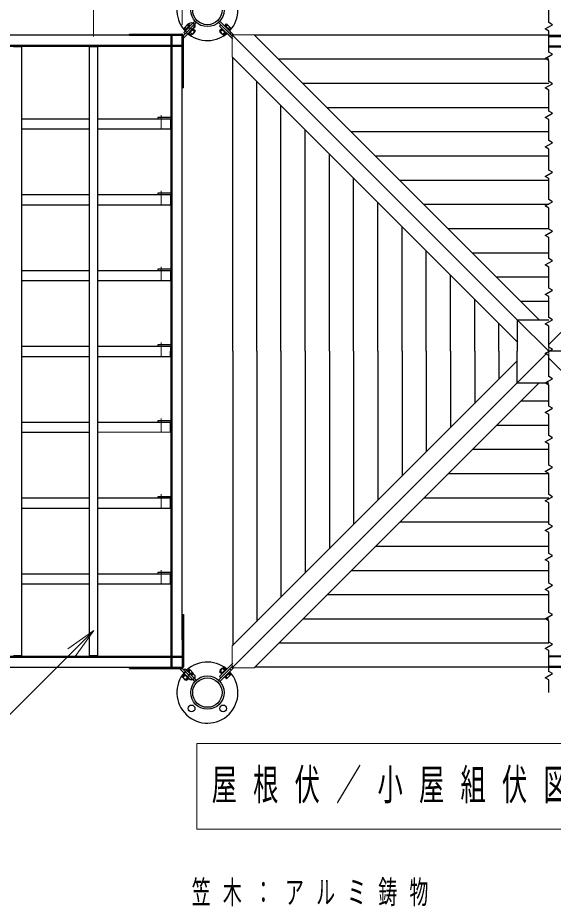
# Model space of a CAD drawing. Units: millimetres on the paper, scale 1:50. Extents: x -365 to 10, y -38 to 257.
# Drawn here: x -281.7 to -230.9, y 128 to 212.4 of the extents above; entities that cross this region are included whole.
import ezdxf

# ---------------------------------------------------------------- set-up
doc = ezdxf.new("R2010")
doc.units = ezdxf.units.MM
doc.linetypes.add('USER1', pattern=[4.5, 2.5, -2])
doc.linetypes.add('USER2', pattern=[6, 3, -1, 1, -1])
doc.layers.add('LY_1', color=7, linetype='Continuous', lineweight=25)
doc.styles.add('ＭＳ ゴシック', font='')
doc.styles.get('ＭＳ ゴシック').set_extended_font_data('MS Gothic')

msp = doc.modelspace()

# ---------------------------------------------------------------- linework, layer by layer
at = {"layer": 'LY_1', "lineweight": 13}
for p, q in [((-266.091, 211.714), (-266.091, 234.114)), ((-274.491, 210.614), (-274.491, 224.114)), ((-266.091, 211.714), (-266.091, 224.114)), ((-231.291, 181.35), (-231.291, 180.714)), ((-231.291, 180.077), (-231.291, 180.714)), ((-276.94, 152.453), (-274.465, 154.221)), ((-274.465, 154.221), (-276.587, 152.1)), ((-274.465, 154.221), (-276.233, 151.746)), ((-264.691, 143.481), (-264.691, 135.348)), ((-197.891, 143.481), (-264.691, 143.481)), ((-264.691, 135.348), (-197.891, 135.348))]:
    msp.add_line(p, q, dxfattribs=at)
at = {"layer": 'LY_1'}
for p, q in [((-264.743, 211.935), (-265.971, 210.706)), ((-264.87, 212.062), (-265.942, 210.989)), ((-265.903, 211.402), (-265.507, 211.798)), ((-265.45, 211.572), (-265.592, 211.713)), ((-265.365, 211.657), (-265.507, 211.798)), ((-262.639, 211.935), (-261.291, 210.586)), ((-262.639, 211.935), (-261.338, 210.633)), ((-262.415, 211.711), (-262.542, 211.583)), ((-262.512, 212.062), (-261.439, 210.989)), ((-262.512, 212.062), (-261.21, 210.76)), ((-262.016, 211.657), (-261.875, 211.798)), ((-261.931, 211.572), (-261.79, 211.713)), ((-261.479, 211.402), (-261.875, 211.798)), ((-264.91, 211.513), (-265.971, 210.452)), ((-265.942, 210.989), (-265.815, 210.862)), ((-265.761, 211.261), (-265.903, 211.402)), ((-265.676, 211.346), (-265.818, 211.487)), ((-265.775, 211.247), (-265.351, 211.671)), ((-265.73, 211.201), (-265.775, 211.247)), ((-265.476, 210.947), (-265.43, 210.902)), ((-265.43, 210.902), (-265.006, 211.326)), ((-265.416, 210.916), (-265.232, 210.732)), ((-265.306, 211.626), (-265.351, 211.671)), ((-265.331, 211.001), (-265.111, 210.78)), ((-265.232, 210.732), (-264.836, 211.128)), ((-265.111, 210.78), (-264.884, 211.006)), ((-265.105, 211.227), (-264.884, 211.006)), ((-265.051, 211.371), (-265.006, 211.326)), ((-265.037, 211.64), (-264.91, 211.513)), ((-265.02, 211.312), (-264.836, 211.128)), ((-262.361, 211.312), (-262.545, 211.128)), ((-262.149, 210.732), (-262.545, 211.128)), ((-262.542, 211.583), (-261.291, 210.332)), ((-262.276, 211.227), (-262.497, 211.006)), ((-262.271, 210.78), (-262.497, 211.006)), ((-262.33, 211.371), (-262.375, 211.326)), ((-261.951, 210.902), (-262.375, 211.326)), ((-262.05, 211.001), (-262.271, 210.78)), ((-261.965, 210.916), (-262.149, 210.732)), ((-262.076, 211.626), (-262.03, 211.671)), ((-261.606, 211.247), (-262.03, 211.671)), ((-261.906, 210.947), (-261.951, 210.902)), ((-261.705, 211.346), (-261.564, 211.487)), ((-261.651, 211.201), (-261.606, 211.247)), ((-261.62, 211.261), (-261.479, 211.402)), ((-261.439, 210.989), (-261.567, 210.862)), ((-268.691, 210.714), (-323.491, 210.714)), ((-271.091, 210.714), (-271.091, 210.834)), ((-271.091, 210.834), (-266.151, 210.834)), ((-271.091, 210.714), (-266.091, 210.714)), ((-266.091, 205.714), (-266.091, 210.714)), ((-265.971, 205.714), (-265.971, 210.654)), ((-266.091, 153.314), (-266.091, 208.114)), ((-265.971, 205.714), (-266.091, 205.714)), ((-222.791, 189.85), (-231.291, 181.35)), ((-201.391, 180.714), (-231.291, 180.714)), ((-201.391, 180.714), (-231.291, 180.714)), ((-201.391, 180.714), (-231.291, 180.714)), ((-201.391, 180.714), (-231.291, 180.714)), ((-222.791, 171.577), (-231.291, 180.077)), ((-266.091, 155.714), (-265.971, 155.714)), ((-266.091, 155.714), (-266.091, 150.714)), ((-265.971, 155.714), (-265.971, 150.774)), ((-262.542, 149.844), (-261.291, 151.095)), ((-326.091, 150.714), (-268.691, 150.714)), ((-271.091, 150.594), (-271.091, 150.714)), ((-271.091, 150.714), (-266.091, 150.714)), ((-271.091, 150.594), (-266.151, 150.594)), ((-265.292, 149.533), (-266.353, 150.594)), ((-264.87, 149.365), (-266.098, 150.594)), ((-265.815, 150.565), (-265.942, 150.438)), ((-264.743, 149.493), (-265.815, 150.565)), ((-265.603, 150.353), (-265.558, 150.398)), ((-265.558, 150.398), (-265.133, 149.974)), ((-265.543, 150.384), (-265.402, 150.525)), ((-265.459, 150.299), (-265.317, 150.441)), ((-265.402, 150.525), (-265.006, 150.13)), ((-265.232, 150.073), (-265.091, 150.214)), ((-262.639, 149.493), (-261.291, 150.841)), ((-262.639, 149.493), (-261.338, 150.794)), ((-262.149, 150.695), (-262.545, 150.299)), ((-262.361, 150.115), (-262.545, 150.299)), ((-262.512, 149.365), (-261.21, 150.667)), ((-262.512, 149.365), (-261.439, 150.438)), ((-262.271, 150.647), (-262.497, 150.421)), ((-262.276, 150.2), (-262.497, 150.421)), ((-261.951, 150.525), (-262.375, 150.101)), ((-262.05, 150.426), (-262.271, 150.647)), ((-261.965, 150.511), (-262.149, 150.695)), ((-261.606, 150.18), (-262.03, 149.756)), ((-261.906, 150.48), (-261.951, 150.525)), ((-261.651, 150.226), (-261.606, 150.18)), ((-261.62, 150.166), (-261.479, 150.025)), ((-261.439, 150.438), (-261.567, 150.565)), ((-265.889, 150.039), (-266.072, 149.855)), ((-266.072, 149.855), (-265.676, 149.459)), ((-265.804, 149.954), (-266.024, 149.734)), ((-266.024, 149.734), (-265.798, 149.507)), ((-265.857, 150.098), (-265.903, 150.053)), ((-265.903, 150.053), (-265.478, 149.629)), ((-265.577, 149.728), (-265.798, 149.507)), ((-265.493, 149.643), (-265.676, 149.459)), ((-265.433, 149.674), (-265.478, 149.629)), ((-265.164, 149.66), (-265.292, 149.533)), ((-265.179, 149.929), (-265.133, 149.974)), ((-265.147, 149.988), (-265.006, 150.13)), ((-262.415, 149.717), (-262.542, 149.844)), ((-262.33, 150.056), (-262.375, 150.101)), ((-262.076, 149.801), (-262.03, 149.756)), ((-262.016, 149.77), (-261.875, 149.629)), ((-261.931, 149.855), (-261.79, 149.714)), ((-261.479, 150.025), (-261.875, 149.629)), ((-261.705, 150.081), (-261.564, 149.94))]:
    msp.add_line(p, q, dxfattribs=at)
at = {"layer": 'LY_1', "color": 140, "lineweight": 50}
for p, q in [((-267.091, 150.714), (-267.091, 210.714)), ((-266.091, 209.714), (-326.091, 209.714)), ((-326.091, 151.714), (-266.091, 151.714))]:
    msp.add_line(p, q, dxfattribs=at)
at = {"layer": 'LY_1', "color": 131, "lineweight": 13}
for p, q in [((-261.338, 208.674), (-261.338, 210.76)), ((-261.338, 208.674), (-261.338, 210.76)), ((-259.252, 210.76), (-261.338, 210.76)), ((-261.338, 152.753), (-261.338, 150.667)), ((-259.252, 150.667), (-261.338, 150.667)), ((-259.252, 150.667), (-261.338, 150.667))]:
    msp.add_line(p, q, dxfattribs=at)
at = {"layer": 'LY_1', "color": 131}
for p, q in [((-234.291, 183.714), (-261.338, 210.76)), ((-234.291, 183.714), (-261.338, 210.76)), ((-234.291, 183.714), (-261.338, 210.76)), ((-232.205, 183.714), (-259.252, 210.76)), ((-234.291, 181.628), (-261.338, 208.674)), ((-234.291, 181.628), (-261.338, 208.674)), ((-234.291, 179.8), (-261.338, 152.753)), ((-234.291, 177.714), (-261.338, 150.667)), ((-234.291, 177.714), (-261.338, 150.667)), ((-234.291, 177.714), (-261.338, 150.667)), ((-232.205, 177.714), (-259.252, 150.667)), ((-232.205, 177.714), (-259.252, 150.667))]:
    msp.add_line(p, q, dxfattribs=at)
at = {"layer": 'LY_1', "color": 4}
for p, q in [((-231.291, 210.714), (-259.205, 210.714)), ((-231.291, 210.714), (-202.391, 210.714)), ((-261.291, 180.714), (-261.291, 208.628)), ((-261.291, 180.714), (-261.291, 208.628)), ((-261.291, 180.714), (-261.291, 152.8)), ((-231.291, 150.714), (-259.205, 150.714)), ((-231.291, 150.714), (-259.205, 150.714)), ((-231.291, 150.714), (-202.391, 150.714))]:
    msp.add_line(p, q, dxfattribs=at)
at = {"layer": 'LY_1', "color": 40}
for p, q in [((-231.291, 210.614), (-201.391, 210.614)), ((-281.291, 209.614), (-282.091, 209.614)), ((-281.291, 151.814), (-281.291, 209.614)), ((-274.891, 151.814), (-274.891, 209.614)), ((-274.091, 209.614), (-274.891, 209.614)), ((-274.091, 151.814), (-274.091, 209.614)), ((-231.291, 209.694), (-202.311, 209.694)), ((-231.291, 209.614), (-202.391, 209.614)), ((-281.291, 202.794), (-274.891, 202.794)), ((-274.091, 202.794), (-267.191, 202.794)), ((-268.391, 202.914), (-268.391, 202.794)), ((-267.091, 202.914), (-268.391, 202.914)), ((-267.191, 202.794), (-267.191, 201.834)), ((-281.291, 201.834), (-274.891, 201.834)), ((-274.091, 201.834), (-267.191, 201.834)), ((-268.391, 195.714), (-268.391, 195.594)), ((-267.091, 195.714), (-268.391, 195.714)), ((-281.291, 195.594), (-274.891, 195.594)), ((-274.091, 195.594), (-267.191, 195.594)), ((-267.191, 195.594), (-267.191, 194.634)), ((-281.291, 194.634), (-274.891, 194.634)), ((-274.091, 194.634), (-267.191, 194.634)), ((-281.291, 188.394), (-274.891, 188.394)), ((-274.091, 188.394), (-267.191, 188.394)), ((-268.391, 188.514), (-268.391, 188.394)), ((-267.091, 188.514), (-268.391, 188.514)), ((-267.191, 188.394), (-267.191, 187.434)), ((-281.291, 187.434), (-274.891, 187.434)), ((-274.091, 187.434), (-267.191, 187.434)), ((-281.291, 181.194), (-274.891, 181.194)), ((-274.091, 181.194), (-267.191, 181.194)), ((-268.391, 181.314), (-268.391, 181.194)), ((-267.091, 181.314), (-268.391, 181.314)), ((-267.191, 181.194), (-267.191, 180.714)), ((-267.191, 180.234), (-267.191, 180.714)), ((-281.291, 180.234), (-274.891, 180.234)), ((-274.091, 180.234), (-267.191, 180.234)), ((-281.291, 173.994), (-274.891, 173.994)), ((-274.091, 173.994), (-267.191, 173.994)), ((-268.391, 174.114), (-268.391, 173.994)), ((-267.091, 174.114), (-268.391, 174.114)), ((-267.191, 173.074), (-267.191, 173.994)), ((-281.291, 173.034), (-274.891, 173.034)), ((-274.091, 173.034), (-267.191, 173.074)), ((-281.291, 166.794), (-274.891, 166.794)), ((-274.091, 166.794), (-267.191, 166.794)), ((-268.391, 166.914), (-268.391, 166.794)), ((-267.091, 166.914), (-268.391, 166.914)), ((-267.191, 165.834), (-267.191, 166.794)), ((-281.291, 165.834), (-274.891, 165.834)), ((-274.091, 165.834), (-267.191, 165.834)), ((-281.291, 159.594), (-274.891, 159.594)), ((-274.091, 159.594), (-267.191, 159.594)), ((-268.391, 159.714), (-268.391, 159.594)), ((-267.091, 159.714), (-268.391, 159.714)), ((-267.191, 158.634), (-267.191, 159.594)), ((-281.291, 158.634), (-274.891, 158.634)), ((-274.091, 158.634), (-267.191, 158.634)), ((-281.291, 151.814), (-282.091, 151.814)), ((-274.091, 151.814), (-274.891, 151.814)), ((-231.291, 151.814), (-202.391, 151.814)), ((-231.291, 151.734), (-202.311, 151.734)), ((-231.291, 150.814), (-201.391, 150.814))]:
    msp.add_line(p, q, dxfattribs=at)
at = {"layer": 'LY_1', "color": 4, "linetype": 'USER1', "lineweight": 13}
for p, q in [((-202.391, 209.714), (-231.291, 209.714)), ((-202.391, 151.714), (-231.291, 151.714))]:
    msp.add_line(p, q, dxfattribs=at)
at = {"layer": 'LY_1', "color": 12}
for p, q in [((-231.291, 208.434), (-256.925, 208.434)), ((-259.011, 180.714), (-259.011, 206.348)), ((-259.011, 180.714), (-259.011, 206.348)), ((-231.291, 206.135), (-254.627, 206.135)), ((-256.713, 180.714), (-256.713, 204.049)), ((-256.713, 180.714), (-256.713, 204.049)), ((-231.291, 203.837), (-252.328, 203.837)), ((-254.414, 180.714), (-254.414, 201.751)), ((-254.414, 180.714), (-254.414, 201.751)), ((-231.291, 201.538), (-250.029, 201.538)), ((-252.115, 180.714), (-252.115, 199.452)), ((-252.115, 180.714), (-252.115, 199.452)), ((-231.291, 199.239), (-247.73, 199.239)), ((-249.816, 180.714), (-249.816, 197.153)), ((-249.816, 180.714), (-249.816, 197.153)), ((-231.291, 196.94), (-245.431, 196.94)), ((-247.517, 180.714), (-247.517, 194.854)), ((-247.517, 180.714), (-247.517, 194.854)), ((-231.291, 194.641), (-243.133, 194.641)), ((-245.219, 180.714), (-245.219, 192.556)), ((-245.219, 180.714), (-245.219, 192.556)), ((-231.291, 192.343), (-240.834, 192.343)), ((-242.92, 180.714), (-242.92, 190.257)), ((-242.92, 180.714), (-242.92, 190.257)), ((-231.291, 190.044), (-238.535, 190.044)), ((-240.621, 180.714), (-240.621, 187.958)), ((-240.621, 180.714), (-240.621, 187.958)), ((-231.291, 187.745), (-236.236, 187.745)), ((-238.322, 180.714), (-238.322, 185.659)), ((-238.322, 180.714), (-238.322, 185.659)), ((-231.291, 185.446), (-233.938, 185.446)), ((-236.024, 180.714), (-236.024, 183.36)), ((-236.024, 180.714), (-236.024, 183.36)), ((-259.011, 180.714), (-259.011, 155.079)), ((-256.713, 180.714), (-256.713, 157.378)), ((-254.414, 180.714), (-254.414, 159.677)), ((-252.115, 180.714), (-252.115, 161.975)), ((-249.816, 180.714), (-249.816, 164.274)), ((-247.517, 180.714), (-247.517, 166.573)), ((-245.219, 180.714), (-245.219, 168.872)), ((-242.92, 180.714), (-242.92, 171.17)), ((-240.621, 180.714), (-240.621, 173.469)), ((-238.322, 180.714), (-238.322, 175.768)), ((-236.024, 180.714), (-236.024, 178.067)), ((-231.291, 175.981), (-233.938, 175.981)), ((-231.291, 175.981), (-233.938, 175.981)), ((-231.291, 173.682), (-236.236, 173.682)), ((-231.291, 173.682), (-236.236, 173.682)), ((-231.291, 171.383), (-238.535, 171.383)), ((-231.291, 171.383), (-238.535, 171.383)), ((-231.291, 169.084), (-240.834, 169.084)), ((-231.291, 169.084), (-240.834, 169.084)), ((-231.291, 166.786), (-243.133, 166.786)), ((-231.291, 166.786), (-243.133, 166.786)), ((-231.291, 164.487), (-245.431, 164.487)), ((-231.291, 164.487), (-245.431, 164.487)), ((-231.291, 162.188), (-247.73, 162.188)), ((-231.291, 162.188), (-247.73, 162.188)), ((-231.291, 159.889), (-250.029, 159.889)), ((-231.291, 159.889), (-250.029, 159.889)), ((-231.291, 157.591), (-252.328, 157.591)), ((-231.291, 157.591), (-252.328, 157.591)), ((-231.291, 155.292), (-254.627, 155.292)), ((-231.291, 155.292), (-254.627, 155.292)), ((-231.291, 152.993), (-256.925, 152.993)), ((-231.291, 152.993), (-256.925, 152.993))]:
    msp.add_line(p, q, dxfattribs=at)
at = {"layer": 'LY_1', "color": 40, "linetype": 'USER2', "lineweight": 13}
for p, q in [((-268.091, 201.834), (-268.091, 203.14)), ((-268.091, 194.634), (-268.091, 195.94)), ((-268.091, 187.434), (-268.091, 188.74)), ((-268.091, 180.234), (-268.091, 181.54)), ((-268.091, 173.034), (-268.091, 174.34)), ((-268.091, 165.834), (-268.091, 167.14)), ((-268.091, 158.634), (-268.091, 159.94))]:
    msp.add_line(p, q, dxfattribs=at)
at = {"layer": 'LY_1', "color": 2}
for p, q in [((-231.291, 180.714), (-234.291, 183.714)), ((-234.291, 183.714), (-234.291, 180.714)), ((-231.291, 180.714), (-234.291, 183.714)), ((-234.291, 183.714), (-234.291, 180.714)), ((-231.291, 180.714), (-234.291, 183.714)), ((-234.291, 183.714), (-231.291, 183.714)), ((-231.291, 180.714), (-234.291, 177.714)), ((-231.291, 180.714), (-234.291, 177.714)), ((-234.291, 177.714), (-234.291, 180.714)), ((-231.291, 180.714), (-234.291, 177.714)), ((-234.291, 177.714), (-231.291, 177.714)), ((-234.291, 177.714), (-231.291, 177.714))]:
    msp.add_line(p, q, dxfattribs=at)
at = {"layer": 'LY_1'}
msp.add_lwpolyline([(-231.291, 148.314), (-231.291, 149.514), (-231.637, 149.714), (-230.944, 150.114), (-231.291, 150.314), (-231.291, 152.314), (-231.637, 152.514), (-230.944, 152.914), (-231.291, 153.114), (-231.291, 155.114), (-231.637, 155.314), (-230.944, 155.714), (-231.291, 155.914), (-231.291, 157.914), (-231.637, 158.114), (-230.944, 158.514), (-231.291, 158.714), (-231.291, 160.714), (-231.637, 160.914), (-230.944, 161.314), (-231.291, 161.514), (-231.291, 163.514), (-231.637, 163.714), (-230.944, 164.114), (-231.291, 164.314), (-231.291, 166.314), (-231.637, 166.514), (-230.944, 166.914), (-231.291, 167.114), (-231.291, 169.114), (-231.637, 169.314), (-230.944, 169.714), (-231.291, 169.914), (-231.291, 171.914), (-231.637, 172.114), (-230.944, 172.514), (-231.291, 172.714), (-231.291, 174.714), (-231.637, 174.914), (-230.944, 175.314), (-231.291, 175.514), (-231.291, 177.514), (-231.637, 177.714), (-230.944, 178.114), (-231.291, 178.314), (-231.291, 180.314), (-231.637, 180.514), (-230.944, 180.914), (-231.291, 181.114), (-231.291, 183.114), (-231.637, 183.314), (-230.944, 183.714), (-231.291, 183.914), (-231.291, 185.914), (-231.637, 186.114), (-230.944, 186.514), (-231.291, 186.714), (-231.291, 188.714), (-231.637, 188.914), (-230.944, 189.314), (-231.291, 189.514), (-231.291, 191.514), (-231.637, 191.714), (-230.944, 192.114), (-231.291, 192.314), (-231.291, 194.314), (-231.637, 194.514), (-230.944, 194.914), (-231.291, 195.114), (-231.291, 197.114), (-231.637, 197.314), (-230.944, 197.714), (-231.291, 197.914), (-231.291, 199.914), (-231.637, 200.114), (-230.944, 200.514), (-231.291, 200.714), (-231.291, 202.714), (-231.637, 202.914), (-230.944, 203.314), (-231.291, 203.514), (-231.291, 205.514), (-231.637, 205.714), (-230.944, 206.114), (-231.291, 206.314), (-231.291, 208.314), (-231.637, 208.514), (-230.944, 208.914), (-231.291, 209.114), (-231.291, 211.114), (-231.637, 211.314), (-230.944, 211.714), (-231.291, 211.914), (-231.291, 213.114)], dxfattribs=at)
at = {"layer": 'LY_1', "lineweight": 13}
msp.add_lwpolyline([(-274.465, 154.221), (-298.653, 130.033), (-346.78, 130.033)], dxfattribs=at)
at = {"layer": 'LY_1'}
for centre, radius in [((-263.691, 213.114), 1.58), ((-263.691, 213.114), 1.58), ((-263.691, 213.114), 1.58), ((-263.691, 213.114), 1.398), ((-263.691, 213.114), 1.398), ((-263.691, 213.114), 1.398), ((-265.191, 211.614), 0.32), ((-265.191, 149.814), 0.32), ((-263.691, 148.314), 1.58), ((-263.691, 148.314), 1.58), ((-263.691, 148.314), 1.58), ((-263.691, 148.314), 1.398), ((-263.691, 148.314), 1.398), ((-263.691, 148.314), 1.398), ((-265.191, 146.814), 0.32), ((-262.191, 146.814), 0.32)]:
    msp.add_circle(centre, radius, dxfattribs=at)
for centre, radius, start, end in [((-263.691, 213.114), 2.9, 316.77843, 309.65783), ((-266.151, 210.654), 0.18, 0, 90), ((-263.691, 148.314), 2.9, 50.34217, 43.22157), ((-266.151, 150.774), 0.18, 270, 0)]:
    msp.add_arc(centre, radius, start, end, dxfattribs=at)

# ---------------------------------------------------------------- texts
at = {"layer": 'LY_1', "attachment_point": 4, "style": 'ＭＳ ゴシック'}
for s, insert, char_height in [('\\T1.64;\\W0.6;屋根伏／小屋組伏図\u3000Ｓ＝１／５０', (-263.291, 139.414), 2.933), ('\\T1.64;\\W0.6;笠木：アルミ鋳物', (-265.178, 129.252), 2.199)]:
    msp.add_mtext(s, dxfattribs=dict(at, insert=insert, char_height=char_height))

doc.saveas('drawing.dxf')
